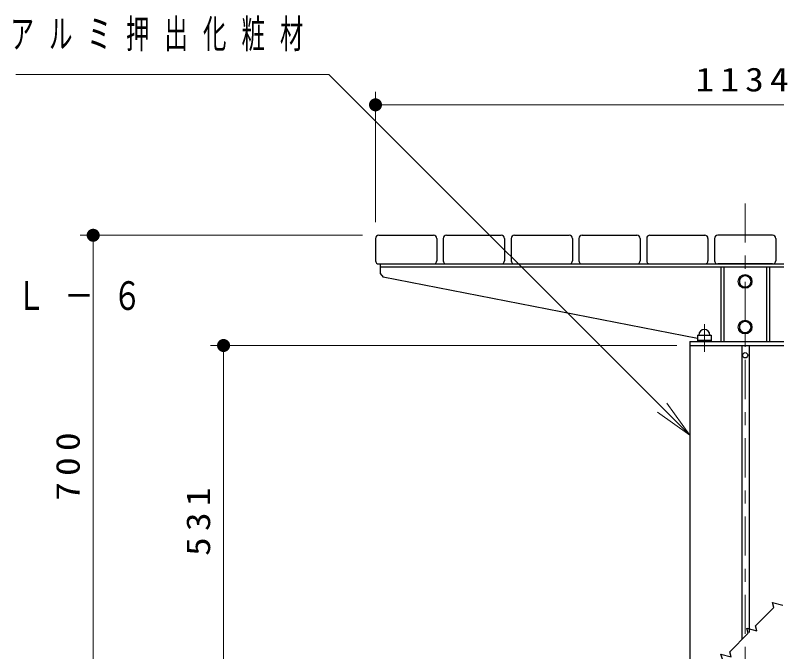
# Model space of a CAD drawing. Units: millimetres on the paper, with parts at other scales. Extents: x -365 to 0, y -26 to 257.
# Drawn here: x -122.4 to -64, y 97.6 to 146.4 of the extents above; entities that cross this region are included whole.
import ezdxf

# ---------------------------------------------------------------- set-up
doc = ezdxf.new("R2010")
doc.units = ezdxf.units.MM
doc.linetypes.add('USER2', pattern=[6, 3, -1, 1, -1])
doc.layers.add('LY_1', color=7, linetype='Continuous', lineweight=25)
doc.styles.add('ＭＳ ゴシック', font='')
doc.styles.get('ＭＳ ゴシック').set_extended_font_data('MS Gothic')

# ---------------------------------------------------------------- blocks, each defined once
blk = doc.blocks.new('filled_dot')
at = {"color": 0, "linetype": 'Continuous', "lineweight": -2, "const_width": 1.25}
blk.add_lwpolyline([(-0.625, 0, 1), (0.625, 0, 1)], format="xyb", close=True, dxfattribs=at)

msp = doc.modelspace()

# ---------------------------------------------------------------- linework, layer by layer
at = {"layer": 'LY_1', "lineweight": 13}
for p, q in [((-94.725, 130.521), (-94.725, 140.521)), ((-94.725, 139.521), (-38.025, 139.521)), ((-95.725, 129.521), (-117.375, 129.521)), ((-116.375, 94.521), (-116.375, 129.521)), ((-71.625, 121.071), (-107.375, 121.071)), ((-106.375, 94.521), (-106.375, 121.071)), ((-70.625, 114.183), (-72.746, 116.305)), ((-72.392, 116.658), (-70.625, 114.183)), ((-70.625, 114.183), (-73.1, 115.951))]:
    msp.add_line(p, q, dxfattribs=at)
at = {"layer": 'LY_1', "linetype": 'USER2', "lineweight": 13}
msp.add_line((-66.375, 131.959), (-66.375, 68.146), dxfattribs=at)
at = {"layer": 'LY_1'}
for p, q in [((-94.725, 129.271), (-94.725, 127.571)), ((-94.475, 129.521), (-90.275, 129.521)), ((-90.025, 129.271), (-90.025, 127.571)), ((-89.525, 129.271), (-89.525, 127.571)), ((-89.275, 129.521), (-85.075, 129.521)), ((-84.825, 129.271), (-84.825, 127.571)), ((-84.325, 129.271), (-84.325, 127.571)), ((-84.075, 129.521), (-79.875, 129.521)), ((-79.625, 129.271), (-79.625, 127.571)), ((-79.125, 129.271), (-79.125, 127.571)), ((-78.875, 129.521), (-74.675, 129.521)), ((-74.425, 129.271), (-74.425, 127.571)), ((-73.925, 129.271), (-73.925, 127.571)), ((-73.675, 129.521), (-69.475, 129.521)), ((-69.225, 129.271), (-69.225, 127.571)), ((-68.725, 129.271), (-68.725, 127.571)), ((-64.275, 129.521), (-68.475, 129.521)), ((-64.025, 129.271), (-64.025, 127.571)), ((-94.475, 127.321), (-90.275, 127.321)), ((-89.275, 127.321), (-85.075, 127.321)), ((-84.075, 127.321), (-79.875, 127.321)), ((-78.875, 127.321), (-74.675, 127.321)), ((-73.675, 127.321), (-69.475, 127.321)), ((-64.275, 127.321), (-68.475, 127.321)), ((-68.237, 127.096), (-68.237, 121.371)), ((-68.012, 127.096), (-68.012, 121.371)), ((-64.737, 127.096), (-64.737, 121.371)), ((-64.512, 127.096), (-64.512, 121.371)), ((-66.8, 126.229), (-66.375, 126.474)), ((-66.8, 126.229), (-66.8, 125.738)), ((-66.375, 126.474), (-65.95, 126.229)), ((-65.95, 126.229), (-65.95, 125.738)), ((-66.8, 125.738), (-66.375, 125.493)), ((-66.375, 125.493), (-65.95, 125.738)), ((-66.8, 122.729), (-66.375, 122.974)), ((-66.8, 122.729), (-66.8, 122.238)), ((-66.375, 122.974), (-65.95, 122.729)), ((-65.95, 122.729), (-65.95, 122.238)), ((-66.8, 122.238), (-66.375, 121.993)), ((-66.375, 121.993), (-65.95, 122.238))]:
    msp.add_line(p, q, dxfattribs=at)
at = {"layer": 'LY_1', "color": 3}
for p, q in [((-94.375, 127.321), (-38.375, 127.321)), ((-94.375, 127.321), (-94.375, 126.596)), ((-94.375, 127.096), (-38.375, 127.096)), ((-94.375, 126.596), (-94.129, 126.298)), ((-70.025, 121.595), (-94.129, 126.298)), ((-70.025, 121.871), (-70.025, 121.371)), ((-70.025, 121.871), (-68.975, 121.871)), ((-68.975, 121.871), (-68.975, 121.371)), ((-70.625, 121.371), (-62.125, 121.371)), ((-70.625, 121.371), (-70.625, 89.821)), ((-70.625, 121.071), (-62.125, 121.071)), ((-70.025, 121.471), (-68.975, 121.471)), ((-66.625, 121.071), (-66.625, 98.521)), ((-66.075, 121.071), (-66.075, 99.071))]:
    msp.add_line(p, q, dxfattribs=at)
at = {"layer": 'LY_1', "color": 3, "linetype": 'USER2', "lineweight": 13}
msp.add_line((-69.5, 122.708), (-69.5, 120.592), dxfattribs=at)
at = {"layer": 'LY_1', "lineweight": 13}
msp.add_lwpolyline([(-70.625, 114.183), (-98.292, 141.851), (-122.297, 141.851)], dxfattribs=at)
at = {"layer": 'LY_1'}
msp.add_lwpolyline([(-73.082, 92.064), (-72.084, 93.062), (-72.187, 93.448), (-71.415, 93.241), (-71.518, 93.627), (-70.104, 95.041), (-70.208, 95.428), (-69.435, 95.221), (-69.538, 95.607), (-68.124, 97.021), (-68.228, 97.408), (-67.455, 97.201), (-67.558, 97.587), (-66.144, 99.001), (-66.248, 99.388), (-65.475, 99.181), (-65.579, 99.567), (-64.164, 100.981), (-64.268, 101.367), (-63.495, 101.16)], dxfattribs=at)
for centre in [(-66.375, 125.983), (-66.375, 122.483)]:
    msp.add_circle(centre, 0.525, dxfattribs=at)
at = {"layer": 'LY_1', "lineweight": 13}
for centre in [(-66.375, 125.983), (-66.375, 122.483)]:
    msp.add_circle(centre, 0.425, dxfattribs=at)
at = {"layer": 'LY_1', "color": 3}
msp.add_circle((-66.375, 120.321), 0.2, dxfattribs=at)
at = {"layer": 'LY_1'}
for centre, start, end in [((-94.475, 129.271), 90, 180), ((-90.275, 129.271), 0, 90), ((-89.275, 129.271), 90, 180), ((-85.075, 129.271), 0, 90), ((-84.075, 129.271), 90, 180), ((-79.875, 129.271), 0, 90), ((-78.875, 129.271), 90, 180), ((-74.675, 129.271), 0, 90), ((-73.675, 129.271), 90, 180), ((-69.475, 129.271), 0, 90), ((-68.475, 129.271), 90, 180), ((-64.275, 129.271), 360, 90), ((-94.475, 127.571), 179.99999, 270), ((-90.275, 127.571), 270, 0), ((-89.275, 127.571), 179.99999, 270), ((-85.075, 127.571), 270, 0), ((-84.075, 127.571), 179.99999, 270), ((-79.875, 127.571), 270, 0), ((-78.875, 127.571), 179.99999, 270), ((-74.675, 127.571), 270, 0), ((-73.675, 127.571), 179.99999, 270), ((-69.475, 127.571), 270, 0), ((-68.475, 127.571), 180, 270), ((-64.275, 127.571), 270, 0.00001)]:
    msp.add_arc(centre, 0.25, start, end, dxfattribs=at)
at = {"layer": 'LY_1', "color": 3}
msp.add_arc((-69.5, 121.871), 0.425, 359.99999, 179.99999, dxfattribs=at)

# ---------------------------------------------------------------- block references
at = {"layer": 'LY_1', "lineweight": 13, "xscale": 0.4, "yscale": 0.4}
msp.add_blockref('filled_dot', (-94.725, 139.521), dxfattribs=at)
at = {"layer": 'LY_1', "lineweight": 13, "xscale": 0.4, "yscale": 0.4, "rotation": 270}
for p in [(-116.375, 129.521), (-106.375, 121.071)]:
    msp.add_blockref('filled_dot', p, dxfattribs=at)

# ---------------------------------------------------------------- texts
at = {"layer": 'LY_1', "style": 'ＭＳ ゴシック'}
for s, insert, char_height, attachment_point in [('\\T1.64;\\W0.6;アルミ押出化粧材', (-122.713, 144.851), 2.199, 4), ('\\T1.33;\\W1.15;1134', (-66.375, 140.521), 1.833, 8), ('\\T1.64;\\W0.75;座フレーム：ＰＬ－４．５／ＰＬ－６', (-173.919, 124.769), 2.199, 4)]:
    msp.add_mtext(s, dxfattribs=dict(at, insert=insert, char_height=char_height, attachment_point=attachment_point))
at = {"layer": 'LY_1', "char_height": 1.833, "attachment_point": 8, "rotation": 90, "style": 'ＭＳ ゴシック'}
for s, insert in [('\\T1.33;\\W1.15;700', (-117.375, 112.021)), ('\\T1.33;\\W1.15;531', (-107.375, 107.796))]:
    msp.add_mtext(s, dxfattribs=dict(at, insert=insert))

doc.saveas('drawing.dxf')
